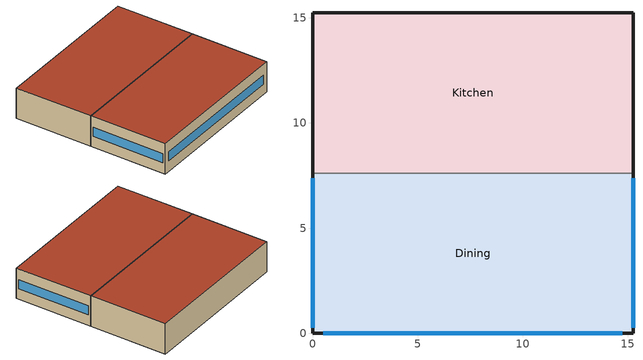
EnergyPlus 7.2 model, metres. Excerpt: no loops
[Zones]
Dining
 floor ground (ext-slab): 15.24,7.62 15.24,0 0,0 0,7.62 z0
 wall outside (Mass Non-res Ext Wall): 0,7.62 0,0 15.24,0 15.24,7.62 z0:3.05
 wall to Kitchen (int-walls): 15.24,7.62 0,7.62 z0:3.05
 window (Window Non-res Fixed): 15.24,0.25 15.24,7.37 / 0.51,0 14.73,0 / 0,7.37 0,0.25 z1.07:1.98
 roof outside (IEAD Non-res Roof): 0,7.62 0,0 15.24,0 15.24,7.62 z3.05
Kitchen
 floor ground (ext-slab): 15.24,15.24 15.24,7.62 0,7.62 0,15.24 z0
 wall outside (Mass Non-res Ext Wall): 15.24,7.62 15.24,15.24 0,15.24 0,7.62 z0:3.05
 roof outside (IEAD Non-res Roof): 0,15.24 0,7.62 15.24,7.62 15.24,15.24 z3.05
[Building]
Ref Bldg Quick Service Restaurant Pre1980_v1.3_5.0: North Axis {deg}=0; Terrain=City; Loads Convergence Tolerance Value=0.04; Temperature Convergence Tolerance Value {deltaC}=0.2; Solar Distribution=FullInteriorAndExterior; Maximum Number of Warmup Days=25; Minimum Number of Warmup Days=6
[Site:Location]
USA IL-CHICAGO-OHARE: Latitude {deg}=41.77; Longitude {deg}=-87.75; Time Zone {hr}=-6; Elevation {m}=190
[SizingPeriod:DesignDay] Day of Month=21; Humidity Condition Type=Wetbulb; Barometric Pressure {Pa}=99063; Rain Indicator=No; Snow Indicator=No; Daylight Saving Time Indicator=No; Solar Model Indicator=ASHRAEClearSky
Name | Month | Day Type | Maximum Dry-Bulb Temperature {C} | Daily Dry-Bulb Temperature Range {deltaC} | Wetbulb or DewPoint at Maximum Dry-Bulb {C} | Wind Speed {m/s} | Wind Direction {deg} | Sky Clearness
CHICAGO Ann Htg 99.6% Condns DB | 1 | WinterDesignDay | -20.6 | 0 | -20.6 | 4.9 | 270 | 0
CHICAGO Ann Clg .4% Condns WB=>MDB | 7 | SummerDesignDay | 31.2 | 10.7 | 25.5 | 5.3 | 230 | 1
[Site:WaterMainsTemperature]
Calculation Method=CORRELATION; Annual Average Outdoor Air Temperature {C}=9.69; Maximum Difference In Monthly Average Outdoor Air Temperatures {deltaC}=28.1
[Site:GroundTemperature:BuildingSurface]
19.527, 19.502, 19.536, 19.598, 20.002, 21.64, 22.225, 22.375, 21.449, 20.121, 19.802, 19.633
[Construction]
Mass Non-res Ext Wall: 1IN Stucco, 8IN Concrete HW, Mass NonRes Wall Insulation, 1/2IN Gypsum
IEAD Non-res Roof: Roof Membrane, IEAD NonRes Roof Insulation, Metal Decking
ext-slab: HW CONCRETE
int-walls: 1/2IN Gypsum, 1/2IN Gypsum
Window Non-res Fixed: NonRes Fixed Assembly Window
InteriorFurnishings: Std Wood 6inch
[Material] Thermal Absorptance=0.9
Name | Roughness | Thickness {m} | Conductivity {W/m-K} | Density {kg/m3} | Specific Heat {J/kg-K} | Solar Absorptance | Visible Absorptance
Mass NonRes Wall Insulation | MediumRough | 0.0347077 | 0.049 | 265 | 836.8 | 0.7 | 0.7
IEAD NonRes Roof Insulation | MediumRough | 0.110216 | 0.049 | 265 | 836.8 | 0.7 | 0.7
Std Wood 6inch | MediumSmooth | 0.15 | 0.12 | 540 | 1210 | 0.7 | 0.7
1/2IN Gypsum | Smooth | 0.0127 | 0.16 | 784.9 | 830 | 0.92 | 0.92
1IN Stucco | Smooth | 0.0253 | 0.6918 | 1858 | 837 | 0.92 | 0.92
8IN CONCRETE HW | Rough | 0.2032 | 1.311 | 2240 | 836.8 | 0.7 | 0.7
HW CONCRETE | Rough | 0.1016 | 1.311 | 2240 | 836.8 | 0.7 | 0.7
Roof Membrane | VeryRough | 0.0095 | 0.16 | 1121.29 | 1460 | 0.7 | 0.7
Metal Decking | MediumSmooth | 0.0015 | 45.006 | 7680 | 418.4 | 0.7 | 0.3
[WindowMaterial:SimpleGlazingSystem]
NonRes Fixed Assembly Window: U-Factor {W/m2-K}=3.52036; Solar Heat Gain Coefficient=0.41
[Zone] Type=1; Multiplier=1; Floor Area {m2}=autocalculate; Part of Total Floor Area=Yes
Dining; Kitchen
[People] Number of People Schedule=BLDG_OCC_SCH; Fraction Radiant=0.3; Sensible Heat Fraction=AUTOCALCULATE; Activity Level Schedule=ACTIVITY_SCH; Enable ASHRAE 55 Comfort Warnings=No; Mean Radiant Temperature Calculation Type=ZoneAveraged; Work Efficiency Schedule=WORK_EFF_SCH; Clothing Insulation Schedule=CLOTHING_SCH; Air Velocity Schedule=AIR_VELO_SCH; Thermal Comfort Model 1 Type=FANGER
Name | Zone or ZoneList | Number of People Calculation Method | Zone Floor Area per Person {m2/person} | Number of People
Dining People | Dining | Area/Person | 1.39
Kitchen People | Kitchen | People |  | 6.25
[Lights] Schedule=BLDG_LIGHT_SCH; Design Level Calculation Method=Watts/Area; Return Air Fraction=0; Fraction Radiant=0.7; Fraction Visible=0.2; Fraction Replaceable=1; Return Air Fraction Calculated from Plenum Temperature=No
Name | Zone or ZoneList | Watts per Zone Floor Area {W/m2}
Dining_Lights | Dining | 39.81
Kitchen_Lights | Kitchen | 24.1
[ElectricEquipment] Design Level Calculation Method=EquipmentLevel
Name | Zone or ZoneList | Schedule | Design Level {W} | Fraction Latent | Fraction Radiant | Fraction Lost
Dining_MiscElec_Equip | Dining | BLDG_EQUIP_SCH | 15000 | 0.25 | 0.3 | 0
Kitchen_MiscElec_Equip | Kitchen | BLDG_EQUIP_SCH | 35000 | 0.25 | 0.3 | 0.3
Kitchen_ExhFan_Equip | Kitchen | Kitchen_Exhaust_SCH | 577 | 0 | 0 | 1
[GasEquipment]
Kitchen_MiscGas_Equip: Zone or ZoneList=Kitchen; Schedule=GAS_EQUIP_SCH; Design Level Calculation Method=EquipmentLevel; Design Level {W}=150055; Fraction Latent=0.1; Fraction Radiant=0.2; Fraction Lost=0.7
[Exterior:Lights]
Exterior Facade Lighting: Schedule=ALWAYS_ON; Design Level {W}=2963; Control Option=AstronomicalClock
[ZoneInfiltration:DesignFlowRate] Schedule=INFIL_HALF_ON_SCH; Design Flow Rate Calculation Method=Flow/ExteriorArea; Flow per Exterior Surface Area {m3/s-m2}=0.001133; Constant Term Coefficient=1; Temperature Term Coefficient=0; Velocity Term Coefficient=0; Velocity Squared Term Coefficient=0
Name | Zone or ZoneList
Dining_Infiltration | Dining
Kitchen_Infiltration | Kitchen
[InternalMass] Construction=InteriorFurnishings; Surface Area {m2}=232.343
Name | Zone
Dining Internal Mass | Dining
Kitchen Internal Mass | Kitchen
[ZoneMixing]
Kitchen Exhaust Fanmixing_0: Zone=Kitchen; Schedule=HVACOperationSchd; Design Flow Rate Calculation Method=Flow/Zone; Design Flow Rate {m3/s}=0.834532; Source Zone=Dining; Delta Temperature {deltaC}=0
[AvailabilityManager:NightCycle] Applicability Schedule=ALWAYS_ON; Fan Schedule=HVACOperationSchd; Control Type=CycleOnAny; Thermostat Tolerance {deltaC}=1; Cycling Run Time {s}=1800
PSZ-AC_1:1 Availability Manager; PSZ-AC_2:2 Availability Manager
[UtilityCost:Tariff]
Name | Output Meter | Conversion Factor Choice | Demand Window Length | Monthly Charge or Variable | Group
PSI_LLF_LowLoadFactorService | Electricity:Facility | kWh | HalfHour | 15 | Comm Elect
PSI_CS_CommercialElectricService | Electricity:Facility | kWh |  | 9.4 | Comm Elect
IN_EIAMonthlyRateGas | Gas:Facility | MCF |  | 0 | Comm Gas
[UtilityCost:Charge:Block] Source Variable=totalEnergy; Season=Annual; Category Variable=EnergyCharges
Name | Tariff | Block Size 1 Value or Variable | Block 1 Cost per Unit Value or Variable | Block Size 2 Value or Variable | Block 2 Cost per Unit Value or Variable | Block Size 3 Value or Variable | Block 3 Cost per Unit Value or Variable | Block Size 4 Value or Variable | Block 4 Cost per Unit Value or Variable | Block Size Multiplier Value or Variable
AnnualEnergyCharge | PSI_LLF_LowLoadFactorService | 300 | 0.108222 | 700 | 0.087021 | 1500 | 0.07842 | remaining | 0.05832
AnnualDemandBaseCharge | PSI_LLF_LowLoadFactorService | 190 | 0 | 110 | 0.051773 | remaining | 0.046965 |  |  | TotalDemand
AnnualEnergyCharge | PSI_CS_CommercialElectricService | 300 | 0.082409 | 700 | 0.072873 | 1500 | 0.061696 | remaining | 0.041179
[UtilityCost:Charge:Simple] Season=Annual
Name | Tariff | Source Variable | Category Variable | Cost per Unit Value or Variable
FuelCostAdjustEnergyCharge | PSI_LLF_LowLoadFactorService | totalEnergy | EnergyCharges | 0.002028
QualPollutionControlAdjustEnergyCharge | PSI_LLF_LowLoadFactorService | totalEnergy | EnergyCharges | 0.000536
SoxNoxRiderAdjustEnergyCharge | PSI_LLF_LowLoadFactorService | totalEnergy | EnergyCharges | 0.001127
DSMRiderAdjustEnergyCharge | PSI_LLF_LowLoadFactorService | totalEnergy | EnergyCharges | -0.00037
PurchPowerTrackerAdjustEnergyCharge | PSI_LLF_LowLoadFactorService | totalEnergy | EnergyCharges | -3.1e-05
MidwestISOAdjustEnergyCharge | PSI_LLF_LowLoadFactorService | totalEnergy | EnergyCharges | -0.000216
CleanCoalRiderEnergyCharge | PSI_LLF_LowLoadFactorService | totalEnergy | EnergyCharges | 0.000833
TaxofeightPercent | PSI_LLF_LowLoadFactorService | SubTotal | Taxes | 0.08
FuelCostAdjustEnergyCharge | PSI_CS_CommercialElectricService | totalEnergy | EnergyCharges | 0.002028
QualPollutionControlAdjustEnergyCharge | PSI_CS_CommercialElectricService | totalEnergy | EnergyCharges | 0.000536
SoxNoxRiderAdjustEnergyCharge | PSI_CS_CommercialElectricService | totalEnergy | EnergyCharges | 0.001127
DSMRiderAdjustEnergyCharge | PSI_CS_CommercialElectricService | totalEnergy | EnergyCharges | 0.000021
PurchPowerTrackerAdjustEnergyCharge | PSI_CS_CommercialElectricService | totalEnergy | EnergyCharges | 0.000034
MidwestISOAdjustEnergyCharge | PSI_CS_CommercialElectricService | totalEnergy | EnergyCharges | -0.000203
CleanCoalRiderEnergyCharge | PSI_CS_CommercialElectricService | totalEnergy | EnergyCharges | 0.000807
TaxofeightPercent | PSI_CS_CommercialElectricService | SubTotal | Taxes | 0.08
MonthlyRateGasCharge | IN_EIAMonthlyRateGas | totalEnergy | EnergyCharges | IN_MonthlyGasRates
TaxofEightPercent | IN_EIAMonthlyRateGas | SubTotal | Taxes | 0.08
[UtilityCost:Qualify] Variable=TotalDemand; Threshold Value or Variable=75; Season=Annual; Threshold Test=Count
Name | Tariff | Qualify Type | Number of Months
MinDemand75kw | PSI_LLF_LowLoadFactorService | Minimum | 12
MaxDemand75kw | PSI_CS_CommercialElectricService | Maximum | 1
[UtilityCost:Variable]
IN_MonthlyGasRates: Tariff=IN_EIAMonthlyRateGas; Variable Type=Currency; January Value=8.22; February Value=7.51; March Value=8.97; April Value=9.01; May Value=9.16; June Value=10.44; July Value=10.32; August Value=10.13; September Value=9.2; October Value=8.18; November Value=7.83; December Value=7.63
[Schedule:Compact]
ALWAYS_ON: Through: 12/31, For: AllDays, Until: 24:00, 1
ACTIVITY_SCH: Through: 12/31, For: AllDays, Until: 24:00, 120
AIR_VELO_SCH: Through: 12/31, For: AllDays, Until: 24:00, 0.2
BLDG_EQUIP_SCH: Through: 12/31, For: Weekday, Until: 06:00, 0.1, Until: 08:00, 0.35, Until: 10:00, 0.25, Until: 14:00, 0.35, Until: 17:00, 0.25, Until: 20:00, 0.35, Until: 24:00, 0.25, For: Saturday, Until: 06:00, 0.1, Until: 08:00, 0.35, Until: 10:00, 0.25, Until: 14:00, 0.35, Until: 17:00, 0.25, Until: 20:00, 0.35, Until: 24:00, 0.25, For: SummerDesignDay, Until: 24:00, 0.35, For: WinterDesignDay, Until: 24:00, 0, For: Sunday Holidays AllOtherDays, Until: 06:00, 0.1, Until: 08:00, 0.35, Until: 10:00, 0.25, Until: 14:00, 0.35, Until: 17:00, 0.25, Until: 20:00, 0.35, Until: 24:00, 0.25
BLDG_LIGHT_SCH: Through: 12/31, For: SummerDesignDay, Until: 24:00, 1, For: WinterDesignDay, Until: 24:00, 0, For: Weekday Saturday Sunday Holidays AllOtherDays, Until: 01:00, 0.45, Until: 05:00, 0.15, Until: 06:00, 0.45, Until: 24:00, 0.9
BLDG_OCC_SCH: Through: 12/31, For: Weekdays, Until: 01:00, 0.05, Until: 05:00, 0, Until: 06:00, 0.05, Until: 07:00, 0.1, Until: 09:00, 0.4, Until: 10:00, 0.3, Until: 11:00, 0.2, Until: 12:00, 0.5, Until: 13:00, 0.8, Until: 14:00, 0.7, Until: 15:00, 0.4, Until: 16:00, 0.2, Until: 17:00, 0.25, Until: 18:00, 0.5, Until: 21:00, 0.55, Until: 22:00, 0.5, Until: 23:00, 0.35, Until: 24:00, 0.2, For: SummerDesignDay, Until: 24:00, 1, For: WinterDesignDay, Until: 24:00, 0, For: Saturday Sunday Holidays AllOtherDays, Until: 01:00, 0.05, Until: 05:00, 0, Until: 07:00, 0.05, Until: 10:00, 0.3, Until: 11:00, 0.2, Until: 12:00, 0.45, Until: 13:00, 0.6, Until:14:00, 0.5, Until: 15:00, 0.35, Until: 18:00, 0.3, Until: 21:00, 0.55, Until: 22:00, 0.5, Until: 23:00, 0.35, Until: 24:00, 0.2
GAS_EQUIP_SCH: Through: 12/31, For: SummerDesignDay, Until: 24:00, 0.25, For: WinterDesignDay, Until: 24:00, 0, For: AllOtherDays, Until: 05:00, 0.02, Until: 06:00, 0.03, Until: 07:00, 0.09, Until: 08:00, 0.14, Until: 10:00, 0.1, Until: 11:00, 0.22, Until: 12:00, 0.27, Until: 13:00, 0.24, Until: 14:00, 0.21, Until: 15:00, 0.14, Until:16:00, 0.13, Until:17:00, 0.15, Until: 20:00, 0.17, Until: 21:00, 0.15, Until: 22:00, 0.14, Until: 23:00, 0.12, Until: 24:00, 0.02
INFIL_HALF_ON_SCH: Through: 12/31, For: Weekdays SummerDesignDay, Until: 05:00, 1, Until: 24:00, 0.5, For: Saturday WinterDesignDay, Until: 05:00, 1, Until: 24:00, 0.5, For: Sunday Holidays AllOtherDays, Until: 05:00, 1, Until: 24:00, 0.5
Kitchen_Exhaust_SCH; HVACOperationSchd: Through: 12/31, For: AllDays, Until: 01:00, 1, Until: 05:00, 0, Until: 24:00, 1
WORK_EFF_SCH: Through: 12/31, For: AllDays, Until: 24:00, 0
CLOTHING_SCH: Through: 04/30, For: AllDays, Until: 24:00, 1, Through: 09/30, For: AllDays, Until: 24:00, 0.5, Through: 12/31, For: AllDays, Until: 24:00, 1
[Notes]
DOE Commercial Reference Building
Quick Service Restaurant, pre-1980 construction
EnergyPlus Version 5.0
ASHRAE Standard 62-1999
Description:  Single story, Two zone building.
Form:         Area = 232 m2 (2,500 ft2); Number of Stories = 1; Shape = rectangle, Aspect ratio = 1.0
Envelope:     Envelope thermal properties vary with climate according to Briggs et al. (1987).
Opaque constructions: mass walls; built-up flat roof (insulation above deck); slab-on-grade floor
Windows: window-to-wall ratio = 14%
Infiltration = 1.5 cfm/ft2 above grade wall area at 0.3 in wc (75 Pa) adjusted to 0.016 in wc (4 Pa).
50% of full value when ventilation system on.
HVAC:         PSZ-AC, gas furnace
Economizer per 90.1-2004
Exhaust:      Kitchen exhaust 1557 L/s (3300 cfm), 54% of exhaust make-up air from dining
Kitchen exhaust fan modeled as exterior load to avoid getting double make-up air
Refrigeration: Walk-in cooler and walk-in freezer
Int. gains:   W/m2 (W/ft2)   lights            elec plug       gas plug
Detached Shading:               None
Daylight:                       None
Natural Ventilation:            None
Zonal Equipment:                None
Air Primary Loops:              PSZ-AC:1; PSZ-AC:2
Plant Loops:                    SHWSys1
System Equipment Autosize:      Yes
Purchased Cooling:              None
Purchased Heating:              None
Coils:                          Coil:Cooling:DX:SingleSpeed; Coil:Cooling:DX:TwoSpeed; Coil:Heating:Gas
Pumps:                          None
Boilers:                        None
Chillers:                       None
Reference citation for the Commercial Reference Buildings:
Deru, M.; Field, K.; Studer, D.; Benne, K.; Griffith, B.; Torcellini, P;
Halverson, M.; Winiarski, D.; Liu, B.; Rosenberg, M.; Huang, J.;
Yazdanian, M.; Crawley, D. (2010).
U.S. Department of Energy Commercial Reference Building Models of the National Building Stock.
Washington, DC: U.S. Department of Energy, Energy Efficiency and
Renewable Energy, Office of Building Technologies.
***GENERAL SIMULATION PARAMETERS***
Number of Zones: 2
***HOLIDAYS & DAYLIGHT SAVINGS***
